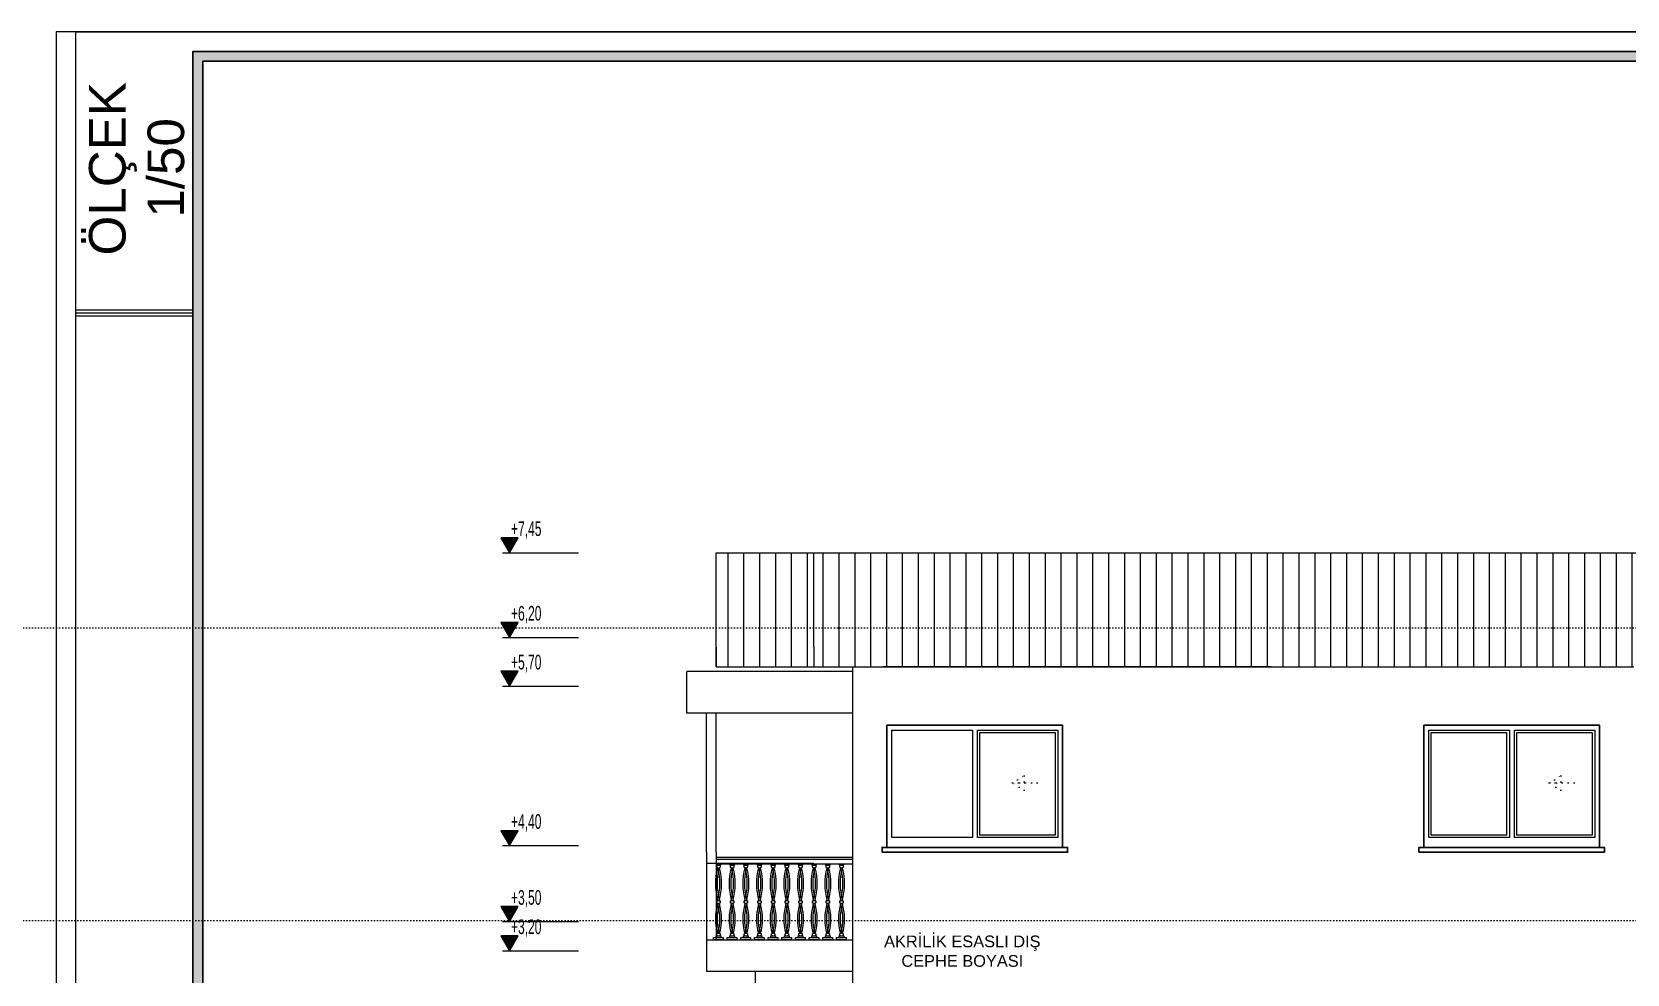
# Model space of a CAD drawing. Extents: x 775040 to 808375, y 4159409 to 4163651.
# Drawn here: x 798104 to 799738, y 4162324 to 4163289 of the extents above; entities that cross this region are included whole.
import ezdxf

# ---------------------------------------------------------------- set-up
doc = ezdxf.new("R2010")
doc.units = 0
doc.header["$MEASUREMENT"] = 0
doc.linetypes.add('ACAD_ISO07W100', pattern=[3, 0, -3])
doc.linetypes.add('DUZ', pattern=[500, 500])
doc.layers.get('0').update_dxf_attribs({"linetype": 'DUZ'})
for name, color, linetype, lineweight in [('25yazi', 255, 'Continuous', 15), ('KALIN', 30, 'Continuous', 18), ('P-HatchLight', 200, 'Continuous', 5), ('P-Levels', 240, 'Continuous', 20), ('P-Oklar', 31, 'Continuous', 18), ('Z_antet', 31, 'Continuous', 30), ('Z_g1', 1, 'Continuous', 5), ('Z_g6', 6, 'Continuous', 20), ('Z_g8', 192, 'Continuous', 30), ('Z_izdot', 42, 'ACAD_ISO07W100', 9), ('Z_tarama', 8, 'Continuous', 5)]:
    doc.layers.add(name, color=color, linetype=linetype, lineweight=lineweight)
for name, color, linetype in [('kot', 4, 'Continuous'), ('pencere', 3, 'Continuous'), ('YAZI', 3, 'Continuous'), ('YAZıMAHAL', 4, 'Continuous')]:
    doc.layers.add(name, color=color, linetype=linetype)
doc.styles.add('50', font='swisscl.ttf', dxfattribs={"height": 50})
doc.styles.add('ARIAL', font='ariblk.ttf', dxfattribs={"height": 1})
doc.styles.add('FORM', font='arial.ttf', dxfattribs={"height": 1.5})

# ---------------------------------------------------------------- blocks, each defined once
blk = doc.blocks.new('KOTLAMAGORUNUS KESITTE')
at = {"layer": 'P-HatchLight'}
for points in [[(0.152, 0.148), (0.072, 0.01), (-0.008, 0.148)], [(0.143, 0.143), (0.072, 0.02), (0.001, 0.143)], [(0.135, 0.138), (0.072, 0.03), (0.01, 0.138)], [(0.126, 0.133), (0.072, 0.04), (0.018, 0.133)], [(0.117, 0.128), (0.072, 0.05), (0.027, 0.128)], [(0.109, 0.123), (0.072, 0.06), (0.036, 0.123)], [(0.1, 0.118), (0.072, 0.07), (0.044, 0.118)], [(0.091, 0.113), (0.072, 0.08), (0.053, 0.113)], [(0.083, 0.108), (0.072, 0.09), (0.062, 0.108)], [(0.074, 0.103), (0.072, 0.1), (0.07, 0.103)]]:
    blk.add_lwpolyline(points, close=True, dxfattribs=at)
at = {"layer": 'P-Oklar', "color": 2, "ltscale": 0.5}
blk.add_line((0, 0), (0.779, 0), dxfattribs=at)
blk.add_lwpolyline([(-0.016, 0.153), (0.072, 0), (0.161, 0.153)], close=True, dxfattribs=at)
at = {"layer": 'P-Levels', "color": 7, "style": '50', "width": 0.8}
blk.add_attdef('%%P0.00', (-0.031, 0.178), '', height=0.15, dxfattribs=at)

msp = doc.modelspace()

# ---------------------------------------------------------------- hatches: boundary and pattern name
at = {"layer": 'Z_antet'}
msp.add_hatch(color=256, dxfattribs=at).paths.add_polyline_path([(798279.31, 4159743.65), (798279.31, 4159438.75), (801675.79, 4159438.75), (801675.79, 4163258.75), (798279.31, 4163258.75), (798279.31, 4159741.15), (798269.31, 4159741.15), (798269.31, 4163268.75), (801685.79, 4163268.75), (801685.79, 4159428.75), (798269.31, 4159428.75), (798269.31, 4159743.65)])
at = {"layer": 'Z_tarama'}
h = msp.add_hatch(dxfattribs=at)
h.set_pattern_fill('ANSI31', color=251, scale=130, angle=45, style=0)
h.paths.add_polyline_path([(798805.19, 4162638.58), (798905.19, 4162638.58), (798905.19, 4162658.58), (798905.19, 4162755.3), (798805.19, 4162755.3)])
h = msp.add_hatch(dxfattribs=at)
h.set_pattern_fill('ANSI31', color=251, scale=130, angle=45, style=0)
h.paths.add_polyline_path([(798905.19, 4162755.3), (798905.19, 4162658.58), (798905.19, 4162638.58), (799745.19, 4162638.58), (799745.19, 4162658.58), (800045.19, 4162658.58), (800045.19, 4162638.58), (800845.19, 4162638.58), (800885.19, 4162638.58), (800915.19, 4162755.3), (800885.19, 4162755.3)])

# ---------------------------------------------------------------- linework, layer by layer
at = {"color": 1, "linetype": 'Continuous'}
msp.add_line((798805.19, 4162658.58), (798805.19, 4162638.58), dxfattribs=at)
msp.add_line((798805.19, 4162658.58), (798805.19, 4162638.58), dxfattribs=at)
at = {"layer": 'KALIN'}
for p, q in [((798269.31, 4163003.78), (798149.31, 4163003.78)), ((798269.31, 4163000.78), (798149.31, 4163000.78)), ((798269.31, 4162997.78), (798149.31, 4162997.78))]:
    msp.add_line(p, q, dxfattribs=at)
msp.add_lwpolyline([(798129.31, 4163288.75), (798129.31, 4159408.75), (801705.79, 4159408.75), (801705.79, 4163288.75)], close=True, dxfattribs=at)
msp.add_lwpolyline([(798149.31, 4159741.15), (798149.31, 4163288.75), (801705.79, 4163288.75), (801705.79, 4159408.75), (798149.31, 4159408.75), (798149.31, 4159743.65)], dxfattribs=at)
at = {"layer": 'pencere', "color": 21}
for points in [[(799067.94, 4162573.58), (799067.94, 4162463.58), (798985.19, 4162463.58), (798985.19, 4162573.58), (799067.94, 4162573.58)], [(799072.94, 4162573.58), (799155.19, 4162573.58), (799155.19, 4162463.58), (799072.94, 4162463.58), (799072.94, 4162573.58)], [(799617.94, 4162573.58), (799617.94, 4162463.58), (799535.19, 4162463.58), (799535.19, 4162573.58), (799617.94, 4162573.58)], [(799622.94, 4162573.58), (799705.19, 4162573.58), (799705.19, 4162463.58), (799622.94, 4162463.58), (799622.94, 4162573.58)]]:
    msp.add_lwpolyline(points, dxfattribs=at)
at = {"layer": 'pencere', "color": 8}
for points in [[(799075.44, 4162571.08), (799152.69, 4162571.08), (799152.69, 4162466.08), (799075.44, 4162466.08)], [(799537.69, 4162571.08), (799614.94, 4162571.08), (799614.94, 4162466.08), (799537.69, 4162466.08)], [(799625.44, 4162571.08), (799702.69, 4162571.08), (799702.69, 4162466.08), (799625.44, 4162466.08)]]:
    msp.add_lwpolyline(points, close=True, dxfattribs=at)
at = {"layer": 'Z_antet'}
msp.add_lwpolyline([(798279.31, 4159743.65), (798279.31, 4159438.75), (801675.79, 4159438.75), (801675.79, 4163258.75), (798279.31, 4163258.75), (798279.31, 4159741.15), (798269.31, 4159741.15), (798269.31, 4163268.75), (801685.79, 4163268.75), (801685.79, 4159428.75), (798269.31, 4159428.75), (798269.31, 4159743.65)], close=True, dxfattribs=at)
at = {"layer": 'Z_g1'}
for p, q in [((798945.19, 4162633.78), (798775.19, 4162633.78)), ((798775.19, 4162590.98), (798775.19, 4162633.78)), ((798945.19, 4162590.98), (798775.19, 4162590.98)), ((798795.19, 4162590.98), (798775.19, 4162590.98)), ((798795.19, 4162448.58), (798795.19, 4162590.98)), ((798805.19, 4162448.58), (798805.19, 4162590.98)), ((798795.19, 4162448.58), (798795.19, 4162326.58)), ((798795.19, 4162448.58), (798795.19, 4162326.58)), ((798805.19, 4162448.58), (798805.19, 4162358.58)), ((798905.19, 4162437.04), (798795.19, 4162437.04)), ((798805.19, 4162443.58), (798945.19, 4162443.58)), ((798945.19, 4162441.21), (798805.19, 4162441.21)), ((798805.19, 4162436.86), (798945.19, 4162436.86)), ((798805.19, 4162436.8), (798805.19, 4162435.27)), ((798805.19, 4162436.8), (798810.1, 4162436.8)), ((798805.19, 4162435.27), (798809.93, 4162435.27)), ((798810.1, 4162435.27), (798810.1, 4162436.8)), ((798819.19, 4162436.8), (798819.19, 4162435.27)), ((798819.19, 4162436.8), (798824.1, 4162436.8)), ((798819.19, 4162435.27), (798823.93, 4162435.27)), ((798824.1, 4162435.27), (798824.1, 4162436.8)), ((798833.19, 4162436.8), (798833.19, 4162435.27)), ((798833.19, 4162436.8), (798838.1, 4162436.8)), ((798833.19, 4162435.27), (798837.93, 4162435.27)), ((798838.1, 4162435.27), (798838.1, 4162436.8)), ((798847.19, 4162436.8), (798847.19, 4162435.27)), ((798847.19, 4162436.8), (798852.1, 4162436.8)), ((798847.19, 4162435.27), (798851.93, 4162435.27)), ((798852.1, 4162435.27), (798852.1, 4162436.8)), ((798861.19, 4162436.8), (798861.19, 4162435.27)), ((798861.19, 4162436.8), (798866.1, 4162436.8)), ((798861.19, 4162435.27), (798865.93, 4162435.27)), ((798866.1, 4162435.27), (798866.1, 4162436.8)), ((798875.19, 4162436.8), (798875.19, 4162435.27)), ((798875.19, 4162436.8), (798880.1, 4162436.8)), ((798875.19, 4162435.27), (798879.93, 4162435.27)), ((798880.1, 4162435.27), (798880.1, 4162436.8)), ((798889.19, 4162436.8), (798889.19, 4162435.27)), ((798889.19, 4162436.8), (798894.1, 4162436.8)), ((798889.19, 4162435.27), (798893.93, 4162435.27)), ((798894.1, 4162435.27), (798894.1, 4162436.8)), ((798903.19, 4162436.8), (798903.19, 4162435.27)), ((798903.19, 4162436.8), (798908.1, 4162436.8)), ((798903.19, 4162435.27), (798907.93, 4162435.27)), ((798908.1, 4162435.27), (798908.1, 4162436.8)), ((798917.19, 4162436.8), (798917.19, 4162435.27)), ((798917.19, 4162436.8), (798922.1, 4162436.8)), ((798917.19, 4162435.27), (798921.93, 4162435.27)), ((798922.1, 4162435.27), (798922.1, 4162436.8)), ((798931.19, 4162436.8), (798931.19, 4162435.27)), ((798931.19, 4162436.8), (798936.1, 4162436.8)), ((798931.19, 4162435.27), (798935.93, 4162435.27)), ((798936.1, 4162435.27), (798936.1, 4162436.8)), ((798945.19, 4162358.58), (798795.19, 4162358.58)), ((798802.6, 4162359.32), (798802.6, 4162361.37)), ((798802.6, 4162361.37), (798812.52, 4162361.37)), ((798802.6, 4162359.32), (798812.52, 4162359.32)), ((798805.19, 4162362.9), (798810.1, 4162362.9)), ((798805.19, 4162361.37), (798805.19, 4162362.9)), ((798810.1, 4162362.9), (798810.1, 4162361.37)), ((798812.52, 4162361.37), (798812.52, 4162359.32)), ((798816.6, 4162359.32), (798816.6, 4162361.37)), ((798816.6, 4162361.37), (798826.52, 4162361.37)), ((798816.6, 4162359.32), (798826.52, 4162359.32)), ((798819.19, 4162362.9), (798824.1, 4162362.9)), ((798819.19, 4162361.37), (798819.19, 4162362.9)), ((798824.1, 4162362.9), (798824.1, 4162361.37)), ((798826.52, 4162361.37), (798826.52, 4162359.32)), ((798830.6, 4162359.32), (798830.6, 4162361.37)), ((798830.6, 4162361.37), (798840.52, 4162361.37)), ((798830.6, 4162359.32), (798840.52, 4162359.32)), ((798833.19, 4162362.9), (798838.1, 4162362.9)), ((798833.19, 4162361.37), (798833.19, 4162362.9)), ((798838.1, 4162362.9), (798838.1, 4162361.37)), ((798840.52, 4162361.37), (798840.52, 4162359.32)), ((798844.6, 4162359.32), (798844.6, 4162361.37)), ((798844.6, 4162361.37), (798854.52, 4162361.37)), ((798844.6, 4162359.32), (798854.52, 4162359.32)), ((798847.19, 4162362.9), (798852.1, 4162362.9)), ((798847.19, 4162361.37), (798847.19, 4162362.9)), ((798852.1, 4162362.9), (798852.1, 4162361.37)), ((798854.52, 4162361.37), (798854.52, 4162359.32)), ((798858.6, 4162359.32), (798858.6, 4162361.37)), ((798858.6, 4162361.37), (798868.52, 4162361.37)), ((798858.6, 4162359.32), (798868.52, 4162359.32)), ((798861.19, 4162362.9), (798866.1, 4162362.9)), ((798861.19, 4162361.37), (798861.19, 4162362.9)), ((798866.1, 4162362.9), (798866.1, 4162361.37)), ((798868.52, 4162361.37), (798868.52, 4162359.32)), ((798872.6, 4162359.32), (798872.6, 4162361.37)), ((798872.6, 4162361.37), (798882.52, 4162361.37)), ((798872.6, 4162359.32), (798882.52, 4162359.32)), ((798875.19, 4162362.9), (798880.1, 4162362.9)), ((798875.19, 4162361.37), (798875.19, 4162362.9)), ((798880.1, 4162362.9), (798880.1, 4162361.37)), ((798882.52, 4162361.37), (798882.52, 4162359.32)), ((798886.6, 4162359.32), (798886.6, 4162361.37)), ((798886.6, 4162361.37), (798896.52, 4162361.37)), ((798886.6, 4162359.32), (798896.52, 4162359.32)), ((798889.19, 4162362.9), (798894.1, 4162362.9)), ((798889.19, 4162361.37), (798889.19, 4162362.9)), ((798894.1, 4162362.9), (798894.1, 4162361.37)), ((798896.52, 4162361.37), (798896.52, 4162359.32)), ((798900.6, 4162359.32), (798900.6, 4162361.37)), ((798900.6, 4162361.37), (798910.52, 4162361.37)), ((798900.6, 4162359.32), (798910.52, 4162359.32)), ((798903.19, 4162362.9), (798908.1, 4162362.9)), ((798903.19, 4162361.37), (798903.19, 4162362.9)), ((798908.1, 4162362.9), (798908.1, 4162361.37)), ((798910.52, 4162361.37), (798910.52, 4162359.32)), ((798914.6, 4162359.32), (798914.6, 4162361.37)), ((798914.6, 4162361.37), (798924.52, 4162361.37)), ((798914.6, 4162359.32), (798924.52, 4162359.32)), ((798917.19, 4162362.9), (798922.1, 4162362.9)), ((798917.19, 4162361.37), (798917.19, 4162362.9)), ((798922.1, 4162362.9), (798922.1, 4162361.37)), ((798924.52, 4162361.37), (798924.52, 4162359.32)), ((798928.6, 4162359.32), (798928.6, 4162361.37)), ((798928.6, 4162361.37), (798938.52, 4162361.37)), ((798928.6, 4162359.32), (798938.52, 4162359.32)), ((798931.19, 4162362.9), (798936.1, 4162362.9)), ((798931.19, 4162361.37), (798931.19, 4162362.9)), ((798936.1, 4162362.9), (798936.1, 4162361.37)), ((798938.52, 4162361.37), (798938.52, 4162359.32)), ((798945.19, 4162326.58), (798795.19, 4162326.58)), ((798845.19, 4162326.58), (798845.19, 4162028.58))]:
    msp.add_line(p, q, dxfattribs=at)
for centre, radius, start, end in [((798867.03, 4162416.69), 62.58, 165.11807, 196.46309), ((798806.42, 4162433.92), 0.888, 147.08529, 180), ((798806.42, 4162433.92), 0.888, 180, 212.91471), ((798807.01, 4162433.54), 1.59, 122.61584, 147.08529), ((798807.01, 4162434.3), 1.59, 212.91471, 237.38416), ((798807.39, 4162432.94), 2.3, 104.84555, 122.61584), ((798807.39, 4162434.91), 2.3, 237.38416, 255.15445), ((798867.34, 4162416.69), 61.16, 165.36498, 196.18961), ((798747.95, 4162416.69), 61.16, 343.81039, 14.63502), ((798807.65, 4162431.98), 3.29, 90, 104.84555), ((798807.65, 4162435.86), 3.29, 255.15445, 270), ((798807.65, 4162431.98), 3.29, 75.15445, 90), ((798807.65, 4162435.86), 3.29, 270, 284.84555), ((798748.26, 4162416.69), 62.58, 343.53691, 14.88193), ((798807.9, 4162432.94), 2.3, 57.38416, 75.15445), ((798807.9, 4162434.91), 2.3, 284.84555, 302.61584), ((798808.29, 4162433.54), 1.59, 32.91471, 57.38416), ((798808.29, 4162434.3), 1.59, 302.61584, 327.08529), ((798808.87, 4162433.92), 0.888, 0, 32.91471), ((798808.87, 4162433.92), 0.888, 327.08529, 0), ((798881.03, 4162416.69), 62.58, 165.11807, 196.46309), ((798820.42, 4162433.92), 0.888, 147.08529, 180), ((798820.42, 4162433.92), 0.888, 180, 212.91471), ((798821.01, 4162433.54), 1.59, 122.61584, 147.08529), ((798821.01, 4162434.3), 1.59, 212.91471, 237.38416), ((798821.39, 4162432.94), 2.3, 104.84555, 122.61584), ((798821.39, 4162434.91), 2.3, 237.38416, 255.15445), ((798881.34, 4162416.69), 61.16, 165.36498, 196.18961), ((798761.95, 4162416.69), 61.16, 343.81039, 14.63502), ((798821.65, 4162431.98), 3.29, 90, 104.84555), ((798821.65, 4162435.86), 3.29, 255.15445, 270), ((798821.65, 4162431.98), 3.29, 75.15445, 90), ((798821.65, 4162435.86), 3.29, 270, 284.84555), ((798762.26, 4162416.69), 62.58, 343.53691, 14.88193), ((798821.9, 4162432.94), 2.3, 57.38416, 75.15445), ((798821.9, 4162434.91), 2.3, 284.84555, 302.61584), ((798822.29, 4162433.54), 1.59, 32.91471, 57.38416), ((798822.29, 4162434.3), 1.59, 302.61584, 327.08529), ((798822.87, 4162433.92), 0.888, 0, 32.91471), ((798822.87, 4162433.92), 0.888, 327.08529, 0), ((798895.03, 4162416.69), 62.58, 165.11807, 196.46309), ((798834.42, 4162433.92), 0.888, 147.08529, 180), ((798834.42, 4162433.92), 0.888, 180, 212.91471), ((798835.01, 4162433.54), 1.59, 122.61584, 147.08529), ((798835.01, 4162434.3), 1.59, 212.91471, 237.38416), ((798835.39, 4162432.94), 2.3, 104.84555, 122.61584), ((798835.39, 4162434.91), 2.3, 237.38416, 255.15445), ((798895.34, 4162416.69), 61.16, 165.36498, 196.18961), ((798775.95, 4162416.69), 61.16, 343.81039, 14.63502), ((798835.65, 4162431.98), 3.29, 90, 104.84555), ((798835.65, 4162435.86), 3.29, 255.15445, 270), ((798835.65, 4162431.98), 3.29, 75.15445, 90), ((798835.65, 4162435.86), 3.29, 270, 284.84555), ((798776.26, 4162416.69), 62.58, 343.53691, 14.88193), ((798835.9, 4162432.94), 2.3, 57.38416, 75.15445), ((798835.9, 4162434.91), 2.3, 284.84555, 302.61584), ((798836.29, 4162433.54), 1.59, 32.91471, 57.38416), ((798836.29, 4162434.3), 1.59, 302.61584, 327.08529), ((798836.87, 4162433.92), 0.888, 0, 32.91471), ((798836.87, 4162433.92), 0.888, 327.08529, 0), ((798909.03, 4162416.69), 62.58, 165.11807, 196.46309), ((798848.42, 4162433.92), 0.888, 147.08529, 180), ((798848.42, 4162433.92), 0.888, 180, 212.91471), ((798849.01, 4162433.54), 1.59, 122.61584, 147.08529), ((798849.01, 4162434.3), 1.59, 212.91471, 237.38416), ((798849.39, 4162432.94), 2.3, 104.84555, 122.61584), ((798849.39, 4162434.91), 2.3, 237.38416, 255.15445), ((798909.34, 4162416.69), 61.16, 165.36498, 196.18961), ((798789.95, 4162416.69), 61.16, 343.81039, 14.63502), ((798849.65, 4162431.98), 3.29, 90, 104.84555), ((798849.65, 4162435.86), 3.29, 255.15445, 270), ((798849.65, 4162431.98), 3.29, 75.15445, 90), ((798849.65, 4162435.86), 3.29, 270, 284.84555), ((798790.26, 4162416.69), 62.58, 343.53691, 14.88193), ((798849.9, 4162432.94), 2.3, 57.38416, 75.15445), ((798849.9, 4162434.91), 2.3, 284.84555, 302.61584), ((798850.29, 4162433.54), 1.59, 32.91471, 57.38416), ((798850.29, 4162434.3), 1.59, 302.61584, 327.08529), ((798850.87, 4162433.92), 0.888, 0, 32.91471), ((798850.87, 4162433.92), 0.888, 327.08529, 0), ((798923.03, 4162416.69), 62.58, 165.11807, 196.46309), ((798862.42, 4162433.92), 0.888, 147.08529, 180), ((798862.42, 4162433.92), 0.888, 180, 212.91471), ((798863.01, 4162433.54), 1.59, 122.61584, 147.08529), ((798863.01, 4162434.3), 1.59, 212.91471, 237.38416), ((798863.39, 4162432.94), 2.3, 104.84555, 122.61584), ((798863.39, 4162434.91), 2.3, 237.38416, 255.15445), ((798923.34, 4162416.69), 61.16, 165.36498, 196.18961), ((798803.95, 4162416.69), 61.16, 343.81039, 14.63502), ((798863.65, 4162431.98), 3.29, 90, 104.84555), ((798863.65, 4162435.86), 3.29, 255.15445, 270), ((798863.65, 4162431.98), 3.29, 75.15445, 90), ((798863.65, 4162435.86), 3.29, 270, 284.84555), ((798804.26, 4162416.69), 62.58, 343.53691, 14.88193), ((798863.9, 4162432.94), 2.3, 57.38416, 75.15445), ((798863.9, 4162434.91), 2.3, 284.84555, 302.61584), ((798864.29, 4162433.54), 1.59, 32.91471, 57.38416), ((798864.29, 4162434.3), 1.59, 302.61584, 327.08529), ((798864.87, 4162433.92), 0.888, 0, 32.91471), ((798864.87, 4162433.92), 0.888, 327.08529, 0), ((798937.03, 4162416.69), 62.58, 165.11807, 196.46309), ((798876.42, 4162433.92), 0.888, 147.08529, 180), ((798876.42, 4162433.92), 0.888, 180, 212.91471), ((798877.01, 4162433.54), 1.59, 122.61584, 147.08529), ((798877.01, 4162434.3), 1.59, 212.91471, 237.38416), ((798877.39, 4162432.94), 2.3, 104.84555, 122.61584), ((798877.39, 4162434.91), 2.3, 237.38416, 255.15445), ((798937.34, 4162416.69), 61.16, 165.36498, 196.18961), ((798817.95, 4162416.69), 61.16, 343.81039, 14.63502), ((798877.65, 4162431.98), 3.29, 90, 104.84555), ((798877.65, 4162435.86), 3.29, 255.15445, 270), ((798877.65, 4162431.98), 3.29, 75.15445, 90), ((798877.65, 4162435.86), 3.29, 270, 284.84555), ((798818.26, 4162416.69), 62.58, 343.53691, 14.88193), ((798877.9, 4162432.94), 2.3, 57.38416, 75.15445), ((798877.9, 4162434.91), 2.3, 284.84555, 302.61584), ((798878.29, 4162433.54), 1.59, 32.91471, 57.38416), ((798878.29, 4162434.3), 1.59, 302.61584, 327.08529), ((798878.87, 4162433.92), 0.888, 0, 32.91471), ((798878.87, 4162433.92), 0.888, 327.08529, 0), ((798951.03, 4162416.69), 62.58, 165.11807, 196.46309), ((798890.42, 4162433.92), 0.888, 147.08529, 180), ((798890.42, 4162433.92), 0.888, 180, 212.91471), ((798891.01, 4162433.54), 1.59, 122.61584, 147.08529), ((798891.01, 4162434.3), 1.59, 212.91471, 237.38416), ((798891.39, 4162432.94), 2.3, 104.84555, 122.61584), ((798891.39, 4162434.91), 2.3, 237.38416, 255.15445), ((798951.34, 4162416.69), 61.16, 165.36498, 196.18961), ((798831.95, 4162416.69), 61.16, 343.81039, 14.63502), ((798891.65, 4162431.98), 3.29, 90, 104.84555), ((798891.65, 4162435.86), 3.29, 255.15445, 270), ((798891.65, 4162431.98), 3.29, 75.15445, 90), ((798891.65, 4162435.86), 3.29, 270, 284.84555), ((798832.26, 4162416.69), 62.58, 343.53691, 14.88193), ((798891.9, 4162432.94), 2.3, 57.38416, 75.15445), ((798891.9, 4162434.91), 2.3, 284.84555, 302.61584), ((798892.29, 4162433.54), 1.59, 32.91471, 57.38416), ((798892.29, 4162434.3), 1.59, 302.61584, 327.08529), ((798892.87, 4162433.92), 0.888, 0, 32.91471), ((798892.87, 4162433.92), 0.888, 327.08529, 0), ((798965.03, 4162416.69), 62.58, 165.11807, 196.46309), ((798904.42, 4162433.92), 0.888, 147.08529, 180), ((798904.42, 4162433.92), 0.888, 180, 212.91471), ((798905.01, 4162433.54), 1.59, 122.61584, 147.08529), ((798905.01, 4162434.3), 1.59, 212.91471, 237.38416), ((798905.39, 4162432.94), 2.3, 104.84555, 122.61584), ((798905.39, 4162434.91), 2.3, 237.38416, 255.15445), ((798965.34, 4162416.69), 61.16, 165.36498, 196.18961), ((798845.95, 4162416.69), 61.16, 343.81039, 14.63502), ((798905.65, 4162431.98), 3.29, 90, 104.84555), ((798905.65, 4162435.86), 3.29, 255.15445, 270), ((798905.65, 4162431.98), 3.29, 75.15445, 90), ((798905.65, 4162435.86), 3.29, 270, 284.84555), ((798846.26, 4162416.69), 62.58, 343.53691, 14.88193), ((798905.9, 4162432.94), 2.3, 57.38416, 75.15445), ((798905.9, 4162434.91), 2.3, 284.84555, 302.61584), ((798906.29, 4162433.54), 1.59, 32.91471, 57.38416), ((798906.29, 4162434.3), 1.59, 302.61584, 327.08529), ((798906.87, 4162433.92), 0.888, 0, 32.91471), ((798906.87, 4162433.92), 0.888, 327.08529, 0), ((798979.03, 4162416.69), 62.58, 165.11807, 196.46309), ((798918.42, 4162433.92), 0.888, 147.08529, 180), ((798918.42, 4162433.92), 0.888, 180, 212.91471), ((798919.01, 4162433.54), 1.59, 122.61584, 147.08529), ((798919.01, 4162434.3), 1.59, 212.91471, 237.38416), ((798919.39, 4162432.94), 2.3, 104.84555, 122.61584), ((798919.39, 4162434.91), 2.3, 237.38416, 255.15445), ((798979.34, 4162416.69), 61.16, 165.36498, 196.18961), ((798859.95, 4162416.69), 61.16, 343.81039, 14.63502), ((798919.65, 4162431.98), 3.29, 90, 104.84555), ((798919.65, 4162435.86), 3.29, 255.15445, 270), ((798919.65, 4162431.98), 3.29, 75.15445, 90), ((798919.65, 4162435.86), 3.29, 270, 284.84555), ((798860.26, 4162416.69), 62.58, 343.53691, 14.88193), ((798919.9, 4162432.94), 2.3, 57.38416, 75.15445), ((798919.9, 4162434.91), 2.3, 284.84555, 302.61584), ((798920.29, 4162433.54), 1.59, 32.91471, 57.38416), ((798920.29, 4162434.3), 1.59, 302.61584, 327.08529), ((798920.87, 4162433.92), 0.888, 0, 32.91471), ((798920.87, 4162433.92), 0.888, 327.08529, 0), ((798993.03, 4162416.69), 62.58, 165.11807, 196.46309), ((798932.42, 4162433.92), 0.888, 147.08529, 180), ((798932.42, 4162433.92), 0.888, 180, 212.91471), ((798933.01, 4162433.54), 1.59, 122.61584, 147.08529), ((798933.01, 4162434.3), 1.59, 212.91471, 237.38416), ((798933.39, 4162432.94), 2.3, 104.84555, 122.61584), ((798933.39, 4162434.91), 2.3, 237.38416, 255.15445), ((798993.34, 4162416.69), 61.16, 165.36498, 196.18961), ((798873.95, 4162416.69), 61.16, 343.81039, 14.63502), ((798933.65, 4162431.98), 3.29, 90, 104.84555), ((798933.65, 4162435.86), 3.29, 255.15445, 270), ((798933.65, 4162431.98), 3.29, 75.15445, 90), ((798933.65, 4162435.86), 3.29, 270, 284.84555), ((798874.26, 4162416.69), 62.58, 343.53691, 14.88193), ((798933.9, 4162432.94), 2.3, 57.38416, 75.15445), ((798933.9, 4162434.91), 2.3, 284.84555, 302.61584), ((798934.29, 4162433.54), 1.59, 32.91471, 57.38416), ((798934.29, 4162434.3), 1.59, 302.61584, 327.08529), ((798934.87, 4162433.92), 0.888, 0, 32.91471), ((798934.87, 4162433.92), 0.888, 327.08529, 0), ((798856.62, 4162380.06), 52.17, 161.95585, 196.30904), ((798806.42, 4162397.66), 0.888, 147.08529, 180), ((798806.42, 4162397.66), 0.888, 180, 212.91471), ((798807.01, 4162397.28), 1.59, 122.61584, 147.08529), ((798807.01, 4162398.04), 1.59, 212.91471, 237.38416), ((798807.39, 4162396.68), 2.3, 104.84555, 122.61584), ((798807.39, 4162398.64), 2.3, 237.38416, 255.15445), ((798807.65, 4162395.72), 3.29, 90, 104.84555), ((798807.65, 4162399.6), 3.29, 255.15445, 270), ((798807.65, 4162395.72), 3.29, 75.15445, 90), ((798807.65, 4162399.6), 3.29, 270, 284.84555), ((798758.67, 4162380.06), 52.17, 343.69096, 18.04415), ((798807.9, 4162396.68), 2.3, 57.38416, 75.15445), ((798807.9, 4162398.64), 2.3, 284.84555, 302.61584), ((798808.29, 4162397.28), 1.59, 32.91471, 57.38416), ((798808.29, 4162398.04), 1.59, 302.61584, 327.08529), ((798808.87, 4162397.66), 0.888, 0, 32.91471), ((798808.87, 4162397.66), 0.888, 327.08529, 0), ((798870.62, 4162380.06), 52.17, 161.95585, 196.30904), ((798820.42, 4162397.66), 0.888, 147.08529, 180), ((798820.42, 4162397.66), 0.888, 180, 212.91471), ((798821.01, 4162397.28), 1.59, 122.61584, 147.08529), ((798821.01, 4162398.04), 1.59, 212.91471, 237.38416), ((798821.39, 4162396.68), 2.3, 104.84555, 122.61584), ((798821.39, 4162398.64), 2.3, 237.38416, 255.15445), ((798821.65, 4162395.72), 3.29, 90, 104.84555), ((798821.65, 4162399.6), 3.29, 255.15445, 270), ((798821.65, 4162395.72), 3.29, 75.15445, 90), ((798821.65, 4162399.6), 3.29, 270, 284.84555), ((798772.67, 4162380.06), 52.17, 343.69096, 18.04415), ((798821.9, 4162396.68), 2.3, 57.38416, 75.15445), ((798821.9, 4162398.64), 2.3, 284.84555, 302.61584), ((798822.29, 4162397.28), 1.59, 32.91471, 57.38416), ((798822.29, 4162398.04), 1.59, 302.61584, 327.08529), ((798822.87, 4162397.66), 0.888, 0, 32.91471), ((798822.87, 4162397.66), 0.888, 327.08529, 0), ((798884.62, 4162380.06), 52.17, 161.95585, 196.30904), ((798834.42, 4162397.66), 0.888, 147.08529, 180), ((798834.42, 4162397.66), 0.888, 180, 212.91471), ((798835.01, 4162397.28), 1.59, 122.61584, 147.08529), ((798835.01, 4162398.04), 1.59, 212.91471, 237.38416), ((798835.39, 4162396.68), 2.3, 104.84555, 122.61584), ((798835.39, 4162398.64), 2.3, 237.38416, 255.15445), ((798835.65, 4162395.72), 3.29, 90, 104.84555), ((798835.65, 4162399.6), 3.29, 255.15445, 270), ((798835.65, 4162395.72), 3.29, 75.15445, 90), ((798835.65, 4162399.6), 3.29, 270, 284.84555), ((798786.67, 4162380.06), 52.17, 343.69096, 18.04415), ((798835.9, 4162396.68), 2.3, 57.38416, 75.15445), ((798835.9, 4162398.64), 2.3, 284.84555, 302.61584), ((798836.29, 4162397.28), 1.59, 32.91471, 57.38416), ((798836.29, 4162398.04), 1.59, 302.61584, 327.08529), ((798836.87, 4162397.66), 0.888, 0, 32.91471), ((798836.87, 4162397.66), 0.888, 327.08529, 0), ((798898.62, 4162380.06), 52.17, 161.95585, 196.30904), ((798848.42, 4162397.66), 0.888, 147.08529, 180), ((798848.42, 4162397.66), 0.888, 180, 212.91471), ((798849.01, 4162397.28), 1.59, 122.61584, 147.08529), ((798849.01, 4162398.04), 1.59, 212.91471, 237.38416), ((798849.39, 4162396.68), 2.3, 104.84555, 122.61584), ((798849.39, 4162398.64), 2.3, 237.38416, 255.15445), ((798849.65, 4162395.72), 3.29, 90, 104.84555), ((798849.65, 4162399.6), 3.29, 255.15445, 270), ((798849.65, 4162395.72), 3.29, 75.15445, 90), ((798849.65, 4162399.6), 3.29, 270, 284.84555), ((798800.67, 4162380.06), 52.17, 343.69096, 18.04415), ((798849.9, 4162396.68), 2.3, 57.38416, 75.15445), ((798849.9, 4162398.64), 2.3, 284.84555, 302.61584), ((798850.29, 4162397.28), 1.59, 32.91471, 57.38416), ((798850.29, 4162398.04), 1.59, 302.61584, 327.08529), ((798850.87, 4162397.66), 0.888, 0, 32.91471), ((798850.87, 4162397.66), 0.888, 327.08529, 0), ((798912.62, 4162380.06), 52.17, 161.95585, 196.30904), ((798862.42, 4162397.66), 0.888, 147.08529, 180), ((798862.42, 4162397.66), 0.888, 180, 212.91471), ((798863.01, 4162397.28), 1.59, 122.61584, 147.08529), ((798863.01, 4162398.04), 1.59, 212.91471, 237.38416), ((798863.39, 4162396.68), 2.3, 104.84555, 122.61584), ((798863.39, 4162398.64), 2.3, 237.38416, 255.15445), ((798863.65, 4162395.72), 3.29, 90, 104.84555), ((798863.65, 4162399.6), 3.29, 255.15445, 270), ((798863.65, 4162395.72), 3.29, 75.15445, 90), ((798863.65, 4162399.6), 3.29, 270, 284.84555), ((798814.67, 4162380.06), 52.17, 343.69096, 18.04415), ((798863.9, 4162396.68), 2.3, 57.38416, 75.15445), ((798863.9, 4162398.64), 2.3, 284.84555, 302.61584), ((798864.29, 4162397.28), 1.59, 32.91471, 57.38416), ((798864.29, 4162398.04), 1.59, 302.61584, 327.08529), ((798864.87, 4162397.66), 0.888, 0, 32.91471), ((798864.87, 4162397.66), 0.888, 327.08529, 0), ((798926.62, 4162380.06), 52.17, 161.95585, 196.30904), ((798876.42, 4162397.66), 0.888, 147.08529, 180), ((798876.42, 4162397.66), 0.888, 180, 212.91471), ((798877.01, 4162397.28), 1.59, 122.61584, 147.08529), ((798877.01, 4162398.04), 1.59, 212.91471, 237.38416), ((798877.39, 4162396.68), 2.3, 104.84555, 122.61584), ((798877.39, 4162398.64), 2.3, 237.38416, 255.15445), ((798877.65, 4162395.72), 3.29, 90, 104.84555), ((798877.65, 4162399.6), 3.29, 255.15445, 270), ((798877.65, 4162395.72), 3.29, 75.15445, 90), ((798877.65, 4162399.6), 3.29, 270, 284.84555), ((798828.67, 4162380.06), 52.17, 343.69096, 18.04415), ((798877.9, 4162396.68), 2.3, 57.38416, 75.15445), ((798877.9, 4162398.64), 2.3, 284.84555, 302.61584), ((798878.29, 4162397.28), 1.59, 32.91471, 57.38416), ((798878.29, 4162398.04), 1.59, 302.61584, 327.08529), ((798878.87, 4162397.66), 0.888, 0, 32.91471), ((798878.87, 4162397.66), 0.888, 327.08529, 0), ((798940.62, 4162380.06), 52.17, 161.95585, 196.30904), ((798890.42, 4162397.66), 0.888, 147.08529, 180), ((798890.42, 4162397.66), 0.888, 180, 212.91471), ((798891.01, 4162397.28), 1.59, 122.61584, 147.08529), ((798891.01, 4162398.04), 1.59, 212.91471, 237.38416), ((798891.39, 4162396.68), 2.3, 104.84555, 122.61584), ((798891.39, 4162398.64), 2.3, 237.38416, 255.15445), ((798891.65, 4162395.72), 3.29, 90, 104.84555), ((798891.65, 4162399.6), 3.29, 255.15445, 270), ((798891.65, 4162395.72), 3.29, 75.15445, 90), ((798891.65, 4162399.6), 3.29, 270, 284.84555), ((798842.67, 4162380.06), 52.17, 343.69096, 18.04415), ((798891.9, 4162396.68), 2.3, 57.38416, 75.15445), ((798891.9, 4162398.64), 2.3, 284.84555, 302.61584), ((798892.29, 4162397.28), 1.59, 32.91471, 57.38416), ((798892.29, 4162398.04), 1.59, 302.61584, 327.08529), ((798892.87, 4162397.66), 0.888, 0, 32.91471), ((798892.87, 4162397.66), 0.888, 327.08529, 0), ((798954.62, 4162380.06), 52.17, 161.95585, 196.30904), ((798904.42, 4162397.66), 0.888, 147.08529, 180), ((798904.42, 4162397.66), 0.888, 180, 212.91471), ((798905.01, 4162397.28), 1.59, 122.61584, 147.08529), ((798905.01, 4162398.04), 1.59, 212.91471, 237.38416), ((798905.39, 4162396.68), 2.3, 104.84555, 122.61584), ((798905.39, 4162398.64), 2.3, 237.38416, 255.15445), ((798905.65, 4162395.72), 3.29, 90, 104.84555), ((798905.65, 4162399.6), 3.29, 255.15445, 270), ((798905.65, 4162395.72), 3.29, 75.15445, 90), ((798905.65, 4162399.6), 3.29, 270, 284.84555), ((798856.67, 4162380.06), 52.17, 343.69096, 18.04415), ((798905.9, 4162396.68), 2.3, 57.38416, 75.15445), ((798905.9, 4162398.64), 2.3, 284.84555, 302.61584), ((798906.29, 4162397.28), 1.59, 32.91471, 57.38416), ((798906.29, 4162398.04), 1.59, 302.61584, 327.08529), ((798906.87, 4162397.66), 0.888, 0, 32.91471), ((798906.87, 4162397.66), 0.888, 327.08529, 0), ((798968.62, 4162380.06), 52.17, 161.95585, 196.30904), ((798918.42, 4162397.66), 0.888, 147.08529, 180), ((798918.42, 4162397.66), 0.888, 180, 212.91471), ((798919.01, 4162397.28), 1.59, 122.61584, 147.08529), ((798919.01, 4162398.04), 1.59, 212.91471, 237.38416), ((798919.39, 4162396.68), 2.3, 104.84555, 122.61584), ((798919.39, 4162398.64), 2.3, 237.38416, 255.15445), ((798919.65, 4162395.72), 3.29, 90, 104.84555), ((798919.65, 4162399.6), 3.29, 255.15445, 270), ((798919.65, 4162395.72), 3.29, 75.15445, 90), ((798919.65, 4162399.6), 3.29, 270, 284.84555), ((798870.67, 4162380.06), 52.17, 343.69096, 18.04415), ((798919.9, 4162396.68), 2.3, 57.38416, 75.15445), ((798919.9, 4162398.64), 2.3, 284.84555, 302.61584), ((798920.29, 4162397.28), 1.59, 32.91471, 57.38416), ((798920.29, 4162398.04), 1.59, 302.61584, 327.08529), ((798920.87, 4162397.66), 0.888, 0, 32.91471), ((798920.87, 4162397.66), 0.888, 327.08529, 0), ((798982.62, 4162380.06), 52.17, 161.95585, 196.30904), ((798932.42, 4162397.66), 0.888, 147.08529, 180), ((798932.42, 4162397.66), 0.888, 180, 212.91471), ((798933.01, 4162397.28), 1.59, 122.61584, 147.08529), ((798933.01, 4162398.04), 1.59, 212.91471, 237.38416), ((798933.39, 4162396.68), 2.3, 104.84555, 122.61584), ((798933.39, 4162398.64), 2.3, 237.38416, 255.15445), ((798933.65, 4162395.72), 3.29, 90, 104.84555), ((798933.65, 4162399.6), 3.29, 255.15445, 270), ((798933.65, 4162395.72), 3.29, 75.15445, 90), ((798933.65, 4162399.6), 3.29, 270, 284.84555), ((798884.67, 4162380.06), 52.17, 343.69096, 18.04415), ((798933.9, 4162396.68), 2.3, 57.38416, 75.15445), ((798933.9, 4162398.64), 2.3, 284.84555, 302.61584), ((798934.29, 4162397.28), 1.59, 32.91471, 57.38416), ((798934.29, 4162398.04), 1.59, 302.61584, 327.08529), ((798934.87, 4162397.66), 0.888, 0, 32.91471), ((798934.87, 4162397.66), 0.888, 327.08529, 0), ((798856.77, 4162380.06), 50.59, 162.18644, 196.10094), ((798758.52, 4162380.06), 50.59, 343.89906, 17.81356), ((798870.77, 4162380.06), 50.59, 162.18644, 196.10094), ((798772.52, 4162380.06), 50.59, 343.89906, 17.81356), ((798884.77, 4162380.06), 50.59, 162.18644, 196.10094), ((798786.52, 4162380.06), 50.59, 343.89906, 17.81356), ((798898.77, 4162380.06), 50.59, 162.18644, 196.10094), ((798800.52, 4162380.06), 50.59, 343.89906, 17.81356), ((798912.77, 4162380.06), 50.59, 162.18644, 196.10094), ((798814.52, 4162380.06), 50.59, 343.89906, 17.81356), ((798926.77, 4162380.06), 50.59, 162.18644, 196.10094), ((798828.52, 4162380.06), 50.59, 343.89906, 17.81356), ((798940.77, 4162380.06), 50.59, 162.18644, 196.10094), ((798842.52, 4162380.06), 50.59, 343.89906, 17.81356), ((798954.77, 4162380.06), 50.59, 162.18644, 196.10094), ((798856.52, 4162380.06), 50.59, 343.89906, 17.81356), ((798968.77, 4162380.06), 50.59, 162.18644, 196.10094), ((798870.52, 4162380.06), 50.59, 343.89906, 17.81356), ((798982.77, 4162380.06), 50.59, 162.18644, 196.10094), ((798884.52, 4162380.06), 50.59, 343.89906, 17.81356), ((798806.42, 4162364.25), 0.888, 147.08529, 180), ((798806.42, 4162364.25), 0.888, 180, 212.91471), ((798807.01, 4162363.87), 1.59, 122.61584, 147.08529), ((798807.01, 4162364.63), 1.59, 212.91471, 237.38416), ((798807.39, 4162363.26), 2.3, 104.84555, 122.61584), ((798807.65, 4162362.31), 3.29, 90, 104.84555), ((798807.65, 4162362.31), 3.29, 75.15445, 90), ((798807.9, 4162363.26), 2.3, 57.38416, 75.15445), ((798808.29, 4162363.87), 1.59, 32.91471, 57.38416), ((798808.29, 4162364.63), 1.59, 302.61584, 327.08529), ((798808.87, 4162364.25), 0.888, 0, 32.91471), ((798808.87, 4162364.25), 0.888, 327.08529, 0), ((798820.42, 4162364.25), 0.888, 147.08529, 180), ((798820.42, 4162364.25), 0.888, 180, 212.91471), ((798821.01, 4162363.87), 1.59, 122.61584, 147.08529), ((798821.01, 4162364.63), 1.59, 212.91471, 237.38416), ((798821.39, 4162363.26), 2.3, 104.84555, 122.61584), ((798821.65, 4162362.31), 3.29, 90, 104.84555), ((798821.65, 4162362.31), 3.29, 75.15445, 90), ((798821.9, 4162363.26), 2.3, 57.38416, 75.15445), ((798822.29, 4162363.87), 1.59, 32.91471, 57.38416), ((798822.29, 4162364.63), 1.59, 302.61584, 327.08529), ((798822.87, 4162364.25), 0.888, 0, 32.91471), ((798822.87, 4162364.25), 0.888, 327.08529, 0), ((798834.42, 4162364.25), 0.888, 147.08529, 180), ((798834.42, 4162364.25), 0.888, 180, 212.91471), ((798835.01, 4162363.87), 1.59, 122.61584, 147.08529), ((798835.01, 4162364.63), 1.59, 212.91471, 237.38416), ((798835.39, 4162363.26), 2.3, 104.84555, 122.61584), ((798835.65, 4162362.31), 3.29, 90, 104.84555), ((798835.65, 4162362.31), 3.29, 75.15445, 90), ((798835.9, 4162363.26), 2.3, 57.38416, 75.15445), ((798836.29, 4162363.87), 1.59, 32.91471, 57.38416), ((798836.29, 4162364.63), 1.59, 302.61584, 327.08529), ((798836.87, 4162364.25), 0.888, 0, 32.91471), ((798836.87, 4162364.25), 0.888, 327.08529, 0), ((798848.42, 4162364.25), 0.888, 147.08529, 180), ((798848.42, 4162364.25), 0.888, 180, 212.91471), ((798849.01, 4162363.87), 1.59, 122.61584, 147.08529), ((798849.01, 4162364.63), 1.59, 212.91471, 237.38416), ((798849.39, 4162363.26), 2.3, 104.84555, 122.61584), ((798849.65, 4162362.31), 3.29, 90, 104.84555), ((798849.65, 4162362.31), 3.29, 75.15445, 90), ((798849.9, 4162363.26), 2.3, 57.38416, 75.15445), ((798850.29, 4162363.87), 1.59, 32.91471, 57.38416), ((798850.29, 4162364.63), 1.59, 302.61584, 327.08529), ((798850.87, 4162364.25), 0.888, 0, 32.91471), ((798850.87, 4162364.25), 0.888, 327.08529, 0), ((798862.42, 4162364.25), 0.888, 147.08529, 180), ((798862.42, 4162364.25), 0.888, 180, 212.91471), ((798863.01, 4162363.87), 1.59, 122.61584, 147.08529), ((798863.01, 4162364.63), 1.59, 212.91471, 237.38416), ((798863.39, 4162363.26), 2.3, 104.84555, 122.61584), ((798863.65, 4162362.31), 3.29, 90, 104.84555), ((798863.65, 4162362.31), 3.29, 75.15445, 90), ((798863.9, 4162363.26), 2.3, 57.38416, 75.15445), ((798864.29, 4162363.87), 1.59, 32.91471, 57.38416), ((798864.29, 4162364.63), 1.59, 302.61584, 327.08529), ((798864.87, 4162364.25), 0.888, 0, 32.91471), ((798864.87, 4162364.25), 0.888, 327.08529, 0), ((798876.42, 4162364.25), 0.888, 147.08529, 180), ((798876.42, 4162364.25), 0.888, 180, 212.91471), ((798877.01, 4162363.87), 1.59, 122.61584, 147.08529), ((798877.01, 4162364.63), 1.59, 212.91471, 237.38416), ((798877.39, 4162363.26), 2.3, 104.84555, 122.61584), ((798877.65, 4162362.31), 3.29, 90, 104.84555), ((798877.65, 4162362.31), 3.29, 75.15445, 90), ((798877.9, 4162363.26), 2.3, 57.38416, 75.15445), ((798878.29, 4162363.87), 1.59, 32.91471, 57.38416), ((798878.29, 4162364.63), 1.59, 302.61584, 327.08529), ((798878.87, 4162364.25), 0.888, 0, 32.91471), ((798878.87, 4162364.25), 0.888, 327.08529, 0), ((798890.42, 4162364.25), 0.888, 147.08529, 180), ((798890.42, 4162364.25), 0.888, 180, 212.91471), ((798891.01, 4162363.87), 1.59, 122.61584, 147.08529), ((798891.01, 4162364.63), 1.59, 212.91471, 237.38416), ((798891.39, 4162363.26), 2.3, 104.84555, 122.61584), ((798891.65, 4162362.31), 3.29, 90, 104.84555), ((798891.65, 4162362.31), 3.29, 75.15445, 90), ((798891.9, 4162363.26), 2.3, 57.38416, 75.15445), ((798892.29, 4162363.87), 1.59, 32.91471, 57.38416), ((798892.29, 4162364.63), 1.59, 302.61584, 327.08529), ((798892.87, 4162364.25), 0.888, 0, 32.91471), ((798892.87, 4162364.25), 0.888, 327.08529, 0), ((798904.42, 4162364.25), 0.888, 147.08529, 180), ((798904.42, 4162364.25), 0.888, 180, 212.91471), ((798905.01, 4162363.87), 1.59, 122.61584, 147.08529), ((798905.01, 4162364.63), 1.59, 212.91471, 237.38416), ((798905.39, 4162363.26), 2.3, 104.84555, 122.61584), ((798905.65, 4162362.31), 3.29, 90, 104.84555), ((798905.65, 4162362.31), 3.29, 75.15445, 90), ((798905.9, 4162363.26), 2.3, 57.38416, 75.15445), ((798906.29, 4162363.87), 1.59, 32.91471, 57.38416), ((798906.29, 4162364.63), 1.59, 302.61584, 327.08529), ((798906.87, 4162364.25), 0.888, 0, 32.91471), ((798906.87, 4162364.25), 0.888, 327.08529, 0), ((798918.42, 4162364.25), 0.888, 147.08529, 180), ((798918.42, 4162364.25), 0.888, 180, 212.91471), ((798919.01, 4162363.87), 1.59, 122.61584, 147.08529), ((798919.01, 4162364.63), 1.59, 212.91471, 237.38416), ((798919.39, 4162363.26), 2.3, 104.84555, 122.61584), ((798919.65, 4162362.31), 3.29, 90, 104.84555), ((798919.65, 4162362.31), 3.29, 75.15445, 90), ((798919.9, 4162363.26), 2.3, 57.38416, 75.15445), ((798920.29, 4162363.87), 1.59, 32.91471, 57.38416), ((798920.29, 4162364.63), 1.59, 302.61584, 327.08529), ((798920.87, 4162364.25), 0.888, 0, 32.91471), ((798920.87, 4162364.25), 0.888, 327.08529, 0), ((798932.42, 4162364.25), 0.888, 147.08529, 180), ((798932.42, 4162364.25), 0.888, 180, 212.91471), ((798933.01, 4162363.87), 1.59, 122.61584, 147.08529), ((798933.01, 4162364.63), 1.59, 212.91471, 237.38416), ((798933.39, 4162363.26), 2.3, 104.84555, 122.61584), ((798933.65, 4162362.31), 3.29, 90, 104.84555), ((798933.65, 4162362.31), 3.29, 75.15445, 90), ((798933.9, 4162363.26), 2.3, 57.38416, 75.15445), ((798934.29, 4162363.87), 1.59, 32.91471, 57.38416), ((798934.29, 4162364.63), 1.59, 302.61584, 327.08529), ((798934.87, 4162364.25), 0.888, 0, 32.91471), ((798934.87, 4162364.25), 0.888, 327.08529, 0), ((798807.39, 4162365.23), 2.3, 237.38416, 255.15445), ((798807.65, 4162366.19), 3.29, 255.15445, 270), ((798807.65, 4162366.19), 3.29, 270, 284.84555), ((798807.9, 4162365.23), 2.3, 284.84555, 302.61584), ((798821.39, 4162365.23), 2.3, 237.38416, 255.15445), ((798821.65, 4162366.19), 3.29, 255.15445, 270), ((798821.65, 4162366.19), 3.29, 270, 284.84555), ((798821.9, 4162365.23), 2.3, 284.84555, 302.61584), ((798835.39, 4162365.23), 2.3, 237.38416, 255.15445), ((798835.65, 4162366.19), 3.29, 255.15445, 270), ((798835.65, 4162366.19), 3.29, 270, 284.84555), ((798835.9, 4162365.23), 2.3, 284.84555, 302.61584), ((798849.39, 4162365.23), 2.3, 237.38416, 255.15445), ((798849.65, 4162366.19), 3.29, 255.15445, 270), ((798849.65, 4162366.19), 3.29, 270, 284.84555), ((798849.9, 4162365.23), 2.3, 284.84555, 302.61584), ((798863.39, 4162365.23), 2.3, 237.38416, 255.15445), ((798863.65, 4162366.19), 3.29, 255.15445, 270), ((798863.65, 4162366.19), 3.29, 270, 284.84555), ((798863.9, 4162365.23), 2.3, 284.84555, 302.61584), ((798877.39, 4162365.23), 2.3, 237.38416, 255.15445), ((798877.65, 4162366.19), 3.29, 255.15445, 270), ((798877.65, 4162366.19), 3.29, 270, 284.84555), ((798877.9, 4162365.23), 2.3, 284.84555, 302.61584), ((798891.39, 4162365.23), 2.3, 237.38416, 255.15445), ((798891.65, 4162366.19), 3.29, 255.15445, 270), ((798891.65, 4162366.19), 3.29, 270, 284.84555), ((798891.9, 4162365.23), 2.3, 284.84555, 302.61584), ((798905.39, 4162365.23), 2.3, 237.38416, 255.15445), ((798905.65, 4162366.19), 3.29, 255.15445, 270), ((798905.65, 4162366.19), 3.29, 270, 284.84555), ((798905.9, 4162365.23), 2.3, 284.84555, 302.61584), ((798919.39, 4162365.23), 2.3, 237.38416, 255.15445), ((798919.65, 4162366.19), 3.29, 255.15445, 270), ((798919.65, 4162366.19), 3.29, 270, 284.84555), ((798919.9, 4162365.23), 2.3, 284.84555, 302.61584), ((798933.39, 4162365.23), 2.3, 237.38416, 255.15445), ((798933.65, 4162366.19), 3.29, 255.15445, 270), ((798933.65, 4162366.19), 3.29, 270, 284.84555), ((798933.9, 4162365.23), 2.3, 284.84555, 302.61584)]:
    msp.add_arc(centre, radius, start, end, dxfattribs=at)
at = {"layer": 'Z_g6', "linetype": 'Continuous'}
for p, q in [((798805.19, 4162755.3), (800885.19, 4162755.3)), ((798805.19, 4162638.58), (798805.19, 4162755.3)), ((798805.19, 4162638.58), (798905.19, 4162638.58)), ((798905.19, 4162638.58), (799745.19, 4162638.58)), ((799373.94, 4162638.58), (798976.44, 4162638.58))]:
    msp.add_line(p, q, dxfattribs=at)
at = {"layer": 'Z_g6', "color": 6, "linetype": 'Continuous'}
msp.add_line((798945.19, 4162028.58), (798945.19, 4162638.58), dxfattribs=at)
at = {"layer": 'Z_g8'}
for p, q in [((798980.19, 4162453.58), (799160.19, 4162453.58)), ((799530.19, 4162453.58), (799710.19, 4162453.58))]:
    msp.add_line(p, q, dxfattribs=at)
for points in [[(798980.19, 4162453.58), (799160.19, 4162453.58), (799160.19, 4162578.58), (798980.19, 4162578.58)], [(799530.19, 4162453.58), (799710.19, 4162453.58), (799710.19, 4162578.58), (799530.19, 4162578.58)], [(798975.19, 4162448.58), (799165.19, 4162448.58), (799165.19, 4162453.58), (798975.19, 4162453.58)], [(799525.19, 4162448.58), (799715.19, 4162448.58), (799715.19, 4162453.58), (799525.19, 4162453.58)]]:
    msp.add_lwpolyline(points, close=True, dxfattribs=at)
at = {"layer": 'Z_izdot'}
for p, q in [((801229.63, 4162678.58), (797358.13, 4162678.58)), ((801229.63, 4162378.58), (797358.13, 4162378.58))]:
    msp.add_line(p, q, dxfattribs=at)
at = {"layer": 'Z_izdot', "ltscale": 2}
for p, q in [((799108.73, 4162519.72), (799120.61, 4162526.83)), ((799120.61, 4162526.83), (799120.61, 4162512.01)), ((799658.73, 4162519.72), (799670.61, 4162526.83)), ((799670.61, 4162526.83), (799670.61, 4162512.01)), ((799134.26, 4162519.72), (799108.73, 4162519.72)), ((799108.73, 4162519.72), (799121.5, 4162519.72)), ((799120.61, 4162512.01), (799108.73, 4162519.72)), ((799684.26, 4162519.72), (799658.73, 4162519.72)), ((799658.73, 4162519.72), (799671.5, 4162519.72)), ((799670.61, 4162512.01), (799658.73, 4162519.72))]:
    msp.add_line(p, q, dxfattribs=at)
at = {"layer": 'Z_tarama', "color": 251}
for q in [(798905.19, 4162755.3), (798905.19, 4162638.58)]:
    msp.add_line((798905.19, 4162658.58), q, dxfattribs=at)

# ---------------------------------------------------------------- block references
at = {"layer": 'kot'}
ref = msp.add_blockref('KOTLAMAGORUNUS KESITTE', (798586.36, 4162755.3), dxfattribs=dict(at, xscale=100, yscale=100, zscale=100))
ref.add_attrib('%%P0.00', '+7,45', (798595.16, 4162772.53), dxfattribs={"layer": '25yazi', "height": 15, "style": '50', "width": 0.8})
ref = msp.add_blockref('KOTLAMAGORUNUS KESITTE', (798586.36, 4162668.58), dxfattribs=dict(at, xscale=100, yscale=100, zscale=100))
ref.add_attrib('%%P0.00', '+6,20', (798595.12, 4162685.81), dxfattribs={"layer": '25yazi', "height": 15, "style": '50', "width": 0.8})
ref = msp.add_blockref('KOTLAMAGORUNUS KESITTE', (798586.36, 4162618.58), dxfattribs=dict(at, xscale=100, yscale=100, zscale=100))
ref.add_attrib('%%P0.00', '+5,70', (798595.12, 4162635.81), dxfattribs={"layer": '25yazi', "height": 15, "style": '50', "width": 0.8})
ref = msp.add_blockref('KOTLAMAGORUNUS KESITTE', (798586.36, 4162455.35, 0), dxfattribs=dict(at, xscale=100, yscale=100, zscale=100))
ref.add_attrib('%%P0.00', '+4,40', (798595.12, 4162472.58, 0), dxfattribs={"layer": '25yazi', "height": 15, "style": '50', "width": 0.8})
ref = msp.add_blockref('KOTLAMAGORUNUS KESITTE', (798586.36, 4162377.58), dxfattribs=dict(at, xscale=100, yscale=100, zscale=100))
ref.add_attrib('%%P0.00', '+3,50', (798595.12, 4162394.81), dxfattribs={"layer": '25yazi', "height": 15, "style": '50', "width": 0.8})
ref = msp.add_blockref('KOTLAMAGORUNUS KESITTE', (798586.36, 4162347.58), dxfattribs=dict(at, xscale=100, yscale=100, zscale=100))
ref.add_attrib('%%P0.00', '+3,20', (798595.12, 4162364.81), dxfattribs={"layer": '25yazi', "height": 15, "style": '50', "width": 0.8})

# ---------------------------------------------------------------- texts
at = {"layer": 'YAZI', "style": 'FORM'}
for s, p in [('ÖLÇEK', (798200.29, 4163059.79)), ('1/50', (798260.24, 4163098.51))]:
    msp.add_text(s, height=37.5, rotation=90, dxfattribs=at).set_placement(p)
at = {"layer": 'YAZıMAHAL', "linetype": 'Continuous', "insert": (799057.41, 4162347.21, 0), "char_height": 12, "width": 206.1636, "attachment_point": 5, "style": 'ARIAL'}
msp.add_mtext('{\\fArial|b0|i0|c162|p34;AKRİLİK ESASLI DIŞ CEPHE BOYASI }', dxfattribs=at)

doc.saveas('drawing.dxf')
